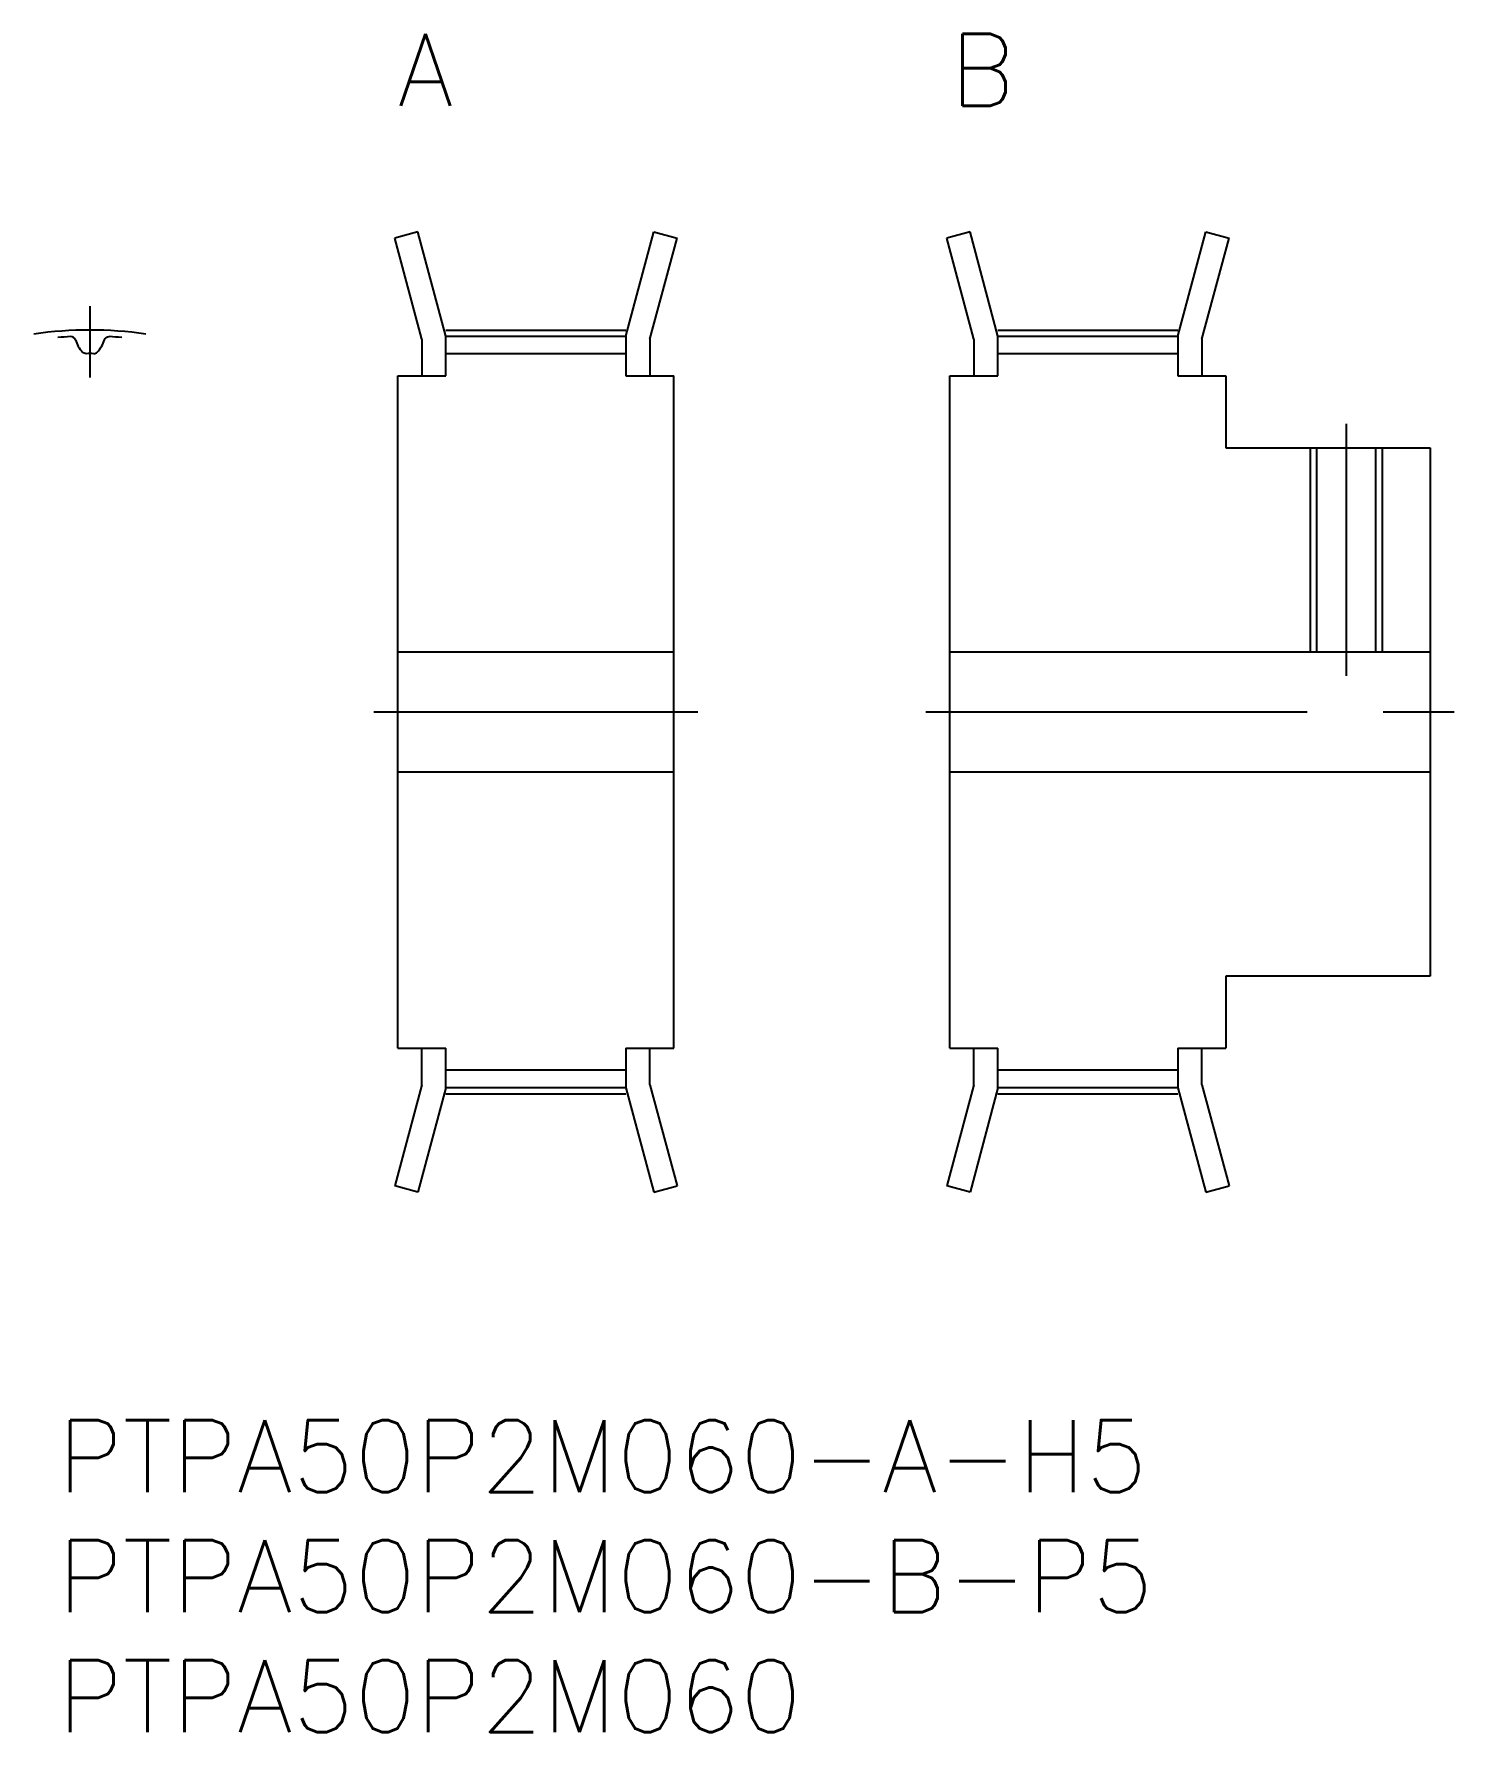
# Model space of a CAD drawing. Extents: x -1 to 58.2, y -13 to 57.8.
import ezdxf

# ---------------------------------------------------------------- set-up
doc = ezdxf.new("R2010")
doc.units = 0
doc.header["$LTSCALE"] = 0.5
doc.linetypes.add('CENTER', pattern=[50.8, 31.75, -6.35, 6.35, -6.35])
for name, color, linetype in [('MSM_CENTER', 1, 'CENTER'), ('MSM_CONTINUOUS', 7, 'CONTINUOUS'), ('MSM_NARROW', 5, 'CONTINUOUS'), ('MSM_PART_NUMBER', 7, 'CONTINUOUS')]:
    doc.layers.add(name, color=color, linetype=linetype)
doc.styles.get("Standard").update_dxf_attribs({"font": 'txt.shx', "height": 3, "bigfont": 'bigfont.shx'})

# ---------------------------------------------------------------- blocks, each defined once
blk = doc.blocks.new('*U105')
at = {"layer": 'MSM_PART_NUMBER'}
blk.add_text('PTPA50P2M060-A-H5', height=3, dxfattribs=at).set_placement((0, -3))
blk = doc.blocks.new('*U106')
at = {"layer": 'MSM_PART_NUMBER'}
blk.add_text('PTPA50P2M060-B-P5', height=3, dxfattribs=at).set_placement((0, -8))
blk = doc.blocks.new('*U107')
at = {"layer": 'MSM_PART_NUMBER'}
blk.add_text('PTPA50P2M060', height=3, dxfattribs=at).set_placement((0, -13))
blk = doc.blocks.new('*U108')
at = {"layer": 'MSM_PART_NUMBER'}
blk.add_text('A', height=3, dxfattribs=at).set_placement((14.16, 54.75))
blk = doc.blocks.new('*U109')
at = {"layer": 'MSM_PART_NUMBER'}
blk.add_text('B', height=3, dxfattribs=at).set_placement((37.162, 54.75))

msp = doc.modelspace()

# ---------------------------------------------------------------- linework, layer by layer
at = {"layer": 'MSM_CENTER'}
for p, q in [((1.33, 46.415), (1.33, 43.43)), ((16.16, 45.415), (23.66, 45.415)), ((39.16, 45.415), (46.66, 45.415)), ((53.66, 41.5), (53.66, 31)), ((13.16, 29.5), (26.66, 29.5)), ((36.16, 29.5), (58.16, 29.5)), ((16.16, 13.585), (23.66, 13.585)), ((39.16, 13.585), (46.66, 13.585))]:
    msp.add_line(p, q, dxfattribs=at)
msp.add_arc((1.33, 29.5), 15.915, 81.58148, 98.41852, dxfattribs=at)
at = {"layer": 'MSM_CONTINUOUS'}
for p, q in [((14.997, 49.5), (14.031, 49.241)), ((15.16, 45.028), (14.031, 49.241)), ((16.16, 45.16), (14.997, 49.5)), ((23.66, 45.16), (24.823, 49.5)), ((24.66, 45.028), (25.789, 49.241)), ((24.823, 49.5), (25.789, 49.241)), ((37.997, 49.5), (37.031, 49.241)), ((38.16, 45.028), (37.031, 49.241)), ((39.16, 45.16), (37.997, 49.5)), ((46.66, 45.16), (47.823, 49.5)), ((47.66, 45.028), (48.789, 49.241)), ((47.823, 49.5), (48.789, 49.241)), ((15.16, 45.028), (15.16, 43.5)), ((16.16, 45.16), (23.66, 45.16)), ((16.16, 43.5), (16.16, 45.16)), ((23.66, 45.16), (23.66, 43.5)), ((24.66, 45.028), (24.66, 43.5)), ((38.16, 45.028), (38.16, 43.5)), ((39.16, 45.16), (46.66, 45.16)), ((39.16, 43.5), (39.16, 45.16)), ((46.66, 45.16), (46.66, 43.5)), ((47.66, 45.028), (47.66, 43.5)), ((16.16, 44.43), (23.66, 44.43)), ((39.16, 44.43), (46.66, 44.43)), ((14.16, 43.5), (16.16, 43.5)), ((14.16, 15.5), (14.16, 43.5)), ((23.66, 43.5), (25.66, 43.5)), ((25.66, 15.5), (25.66, 43.5)), ((37.16, 43.5), (39.16, 43.5)), ((37.16, 15.5), (37.16, 43.5)), ((46.66, 43.5), (48.66, 43.5)), ((48.66, 43.5), (48.66, 40.5)), ((48.66, 40.5), (57.16, 40.5)), ((52.43, 40.5), (52.43, 32)), ((54.889, 40.5), (54.889, 32)), ((57.16, 40.5), (57.16, 18.5)), ((14.16, 32), (25.66, 32)), ((37.16, 32), (57.16, 32)), ((14.16, 27), (25.66, 27)), ((37.16, 27), (57.16, 27)), ((57.16, 18.5), (48.66, 18.5)), ((48.66, 18.5), (48.66, 15.5)), ((14.16, 15.5), (16.16, 15.5)), ((15.16, 13.972), (15.16, 15.5)), ((16.16, 13.84), (16.16, 15.5)), ((23.66, 15.5), (25.66, 15.5)), ((23.66, 15.5), (23.66, 13.84)), ((24.66, 13.972), (24.66, 15.5)), ((37.16, 15.5), (39.16, 15.5)), ((38.16, 13.972), (38.16, 15.5)), ((39.16, 13.84), (39.16, 15.5)), ((46.66, 15.5), (46.66, 13.84)), ((46.66, 15.5), (48.66, 15.5)), ((47.66, 13.972), (47.66, 15.5)), ((23.66, 14.57), (16.16, 14.57)), ((46.66, 14.57), (39.16, 14.57)), ((15.16, 13.972), (14.031, 9.759)), ((16.16, 13.84), (14.997, 9.5)), ((23.66, 13.84), (16.16, 13.84)), ((23.66, 13.84), (24.823, 9.5)), ((24.66, 13.972), (25.789, 9.759)), ((38.16, 13.972), (37.031, 9.759)), ((39.16, 13.84), (37.997, 9.5)), ((46.66, 13.84), (39.16, 13.84)), ((46.66, 13.84), (47.823, 9.5)), ((47.66, 13.972), (48.789, 9.759)), ((14.997, 9.5), (14.031, 9.759)), ((24.823, 9.5), (25.789, 9.759)), ((37.997, 9.5), (37.031, 9.759)), ((47.823, 9.5), (48.789, 9.759))]:
    msp.add_line(p, q, dxfattribs=at)
for centre, radius, start, end in [((1.33, 29.5), 15.66, 92.94295, 94.87199), ((0.536, 44.94), 0.2, 17.55534, 92.94295), ((1.995, 45.401), 1.33, 197.55534, 223.08949), ((0.665, 45.401), 1.33, 316.91051, 342.44466), ((1.33, 29.5), 15.66, 85.12801, 87.05705), ((1.33, 29.5), 14.93, 89.3851, 90.60677), ((1.49, 44.629), 0.2, 269.39323, 316.91051)]:
    msp.add_arc(centre, radius, start, end, dxfattribs=at)
at = {"layer": 'MSM_CONTINUOUS', "extrusion": (0, 0, -1)}
for centre, start, end in [((-2.124, 44.94), 17.55534, 92.94295), ((-1.17, 44.629), 269.39323, 316.91051)]:
    msp.add_arc(centre, 0.2, start, end, dxfattribs=at)
at = {"layer": 'MSM_NARROW'}
for p, q in [((52.16, 40.5), (52.16, 32)), ((55.16, 40.5), (55.16, 32))]:
    msp.add_line(p, q, dxfattribs=at)

# ---------------------------------------------------------------- block references
at = {"layer": 'MSM_CONTINUOUS'}
for name in ['*U108', '*U109', '*U105', '*U106', '*U107']:
    msp.add_blockref(name, (0, 0), dxfattribs=at)

doc.saveas('drawing.dxf')
